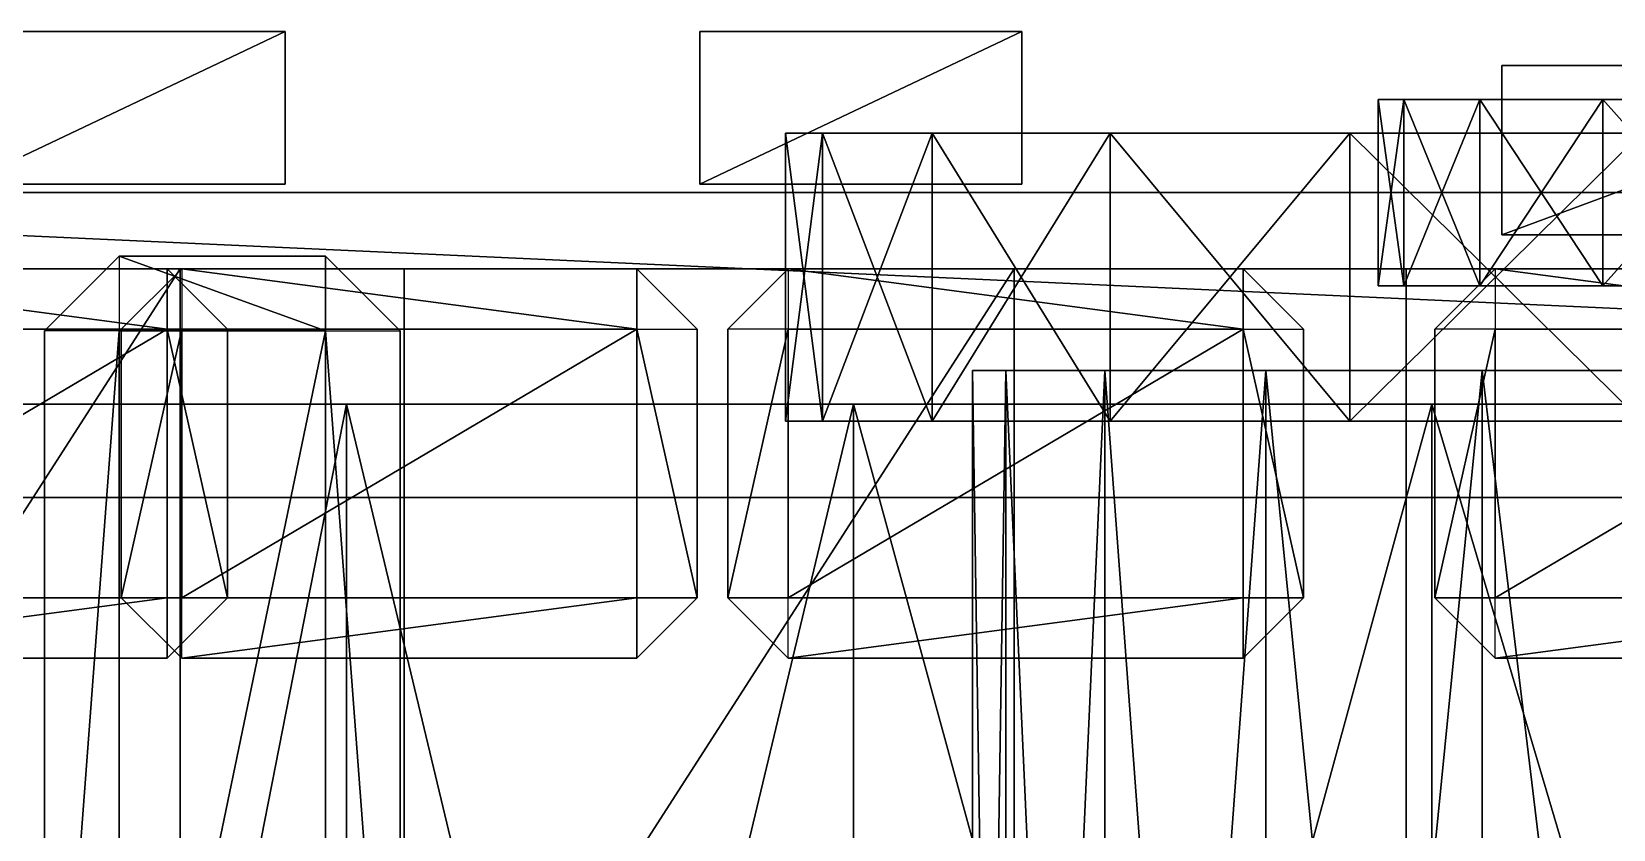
# Model space of a CAD drawing. Header units: millimetres. Extents: x -18 to 4450, y -985 to 970.
# Drawn here: x 418.5 to 605.3, y 779.8 to 874 of the extents above; entities that cross this region are included whole.
import ezdxf

# ---------------------------------------------------------------- set-up
doc = ezdxf.new("R2010")
doc.units = ezdxf.units.MM
for name, color, linetype in [('body__right_front_black_fender_flare_arc_10', 250, 'CONTINUOUS'), ('body__right_front_black_fender_flare_arc_7', 250, 'CONTINUOUS'), ('body__right_front_black_fender_flare_arc_8', 250, 'CONTINUOUS'), ('body__right_front_black_fender_flare_arc_9', 250, 'CONTINUOUS'), ('body__right_front_fender', 40, 'CONTINUOUS'), ('body__right_front_fender_sloped_outer_skin', 40, 'CONTINUOUS'), ('body__right_front_mud_flap', 250, 'CONTINUOUS'), ('body__right_front_outer_arch_rounded_skin_facet_5', 40, 'CONTINUOUS'), ('body__right_front_outer_arch_rounded_skin_facet_6', 40, 'CONTINUOUS'), ('body__right_front_outer_arch_rounded_skin_facet_7', 40, 'CONTINUOUS'), ('running_gear__front_right_inner_rim_shadow', 250, 'CONTINUOUS'), ('running_gear__front_right_outer_rim_ring', 9, 'CONTINUOUS'), ('running_gear__front_right_rim_vent_slot_3', 151, 'CONTINUOUS'), ('running_gear__front_right_rim_vent_slot_4', 151, 'CONTINUOUS'), ('running_gear__front_right_tire_rim', 9, 'CONTINUOUS'), ('running_gear__front_right_tire_sidewall_tick_5', 8, 'CONTINUOUS'), ('running_gear__front_right_tire_sidewall_tick_6', 8, 'CONTINUOUS'), ('running_gear__front_right_tire_sidewall_tick_7', 8, 'CONTINUOUS'), ('running_gear__front_right_tire_sidewall_tick_8', 8, 'CONTINUOUS'), ('running_gear__front_right_tire_tire', 250, 'CONTINUOUS')]:
    doc.layers.add(name, color=color, linetype=linetype)

msp = doc.modelspace()

# ---------------------------------------------------------------- linework, layer by layer
at = {"layer": 'body__right_front_black_fender_flare_arc_10'}
for points in [[(380.782396, 846.000016, 591.139972), (380.782396, 846.000016, 610.85999), (434.502393, 846.000016, 610.85999)], [(380.782396, 846.000016, 591.139972), (434.502393, 846.000016, 610.85999), (434.502393, 846.000016, 591.139972)], [(380.782396, 846.000016, 591.139972), (380.782396, 838.859975, 583.999991), (434.502393, 838.859975, 583.999991)], [(380.782396, 846.000016, 591.139972), (434.502393, 838.859975, 583.999991), (434.502393, 846.000016, 591.139972)], [(380.782396, 846.000016, 610.85999), (380.782396, 838.859975, 617.999971), (434.502393, 838.859975, 617.999971)], [(380.782396, 846.000016, 610.85999), (434.502393, 838.859975, 617.999971), (434.502393, 846.000016, 610.85999)], [(441.642404, 838.859975, 591.139972), (434.502393, 846.000016, 591.139972), (434.502393, 846.000016, 610.85999)], [(441.642404, 838.859975, 591.139972), (434.502393, 846.000016, 610.85999), (441.642404, 838.859975, 610.85999)], [(441.642404, 838.859975, 591.139972), (434.502393, 846.000016, 591.139972), (434.502393, 838.859975, 583.999991)], [(441.642404, 838.859975, 610.85999), (434.502393, 846.000016, 610.85999), (434.502393, 838.859975, 617.999971)], [(380.782396, 807.139993, 617.999971), (434.502393, 807.139993, 617.999971), (434.502393, 838.859975, 617.999971)], [(380.782396, 807.139993, 617.999971), (434.502393, 838.859975, 617.999971), (380.782396, 838.859975, 617.999971)], [(380.782396, 807.139993, 583.999991), (380.782396, 838.859975, 583.999991), (434.502393, 838.859975, 583.999991)], [(380.782396, 807.139993, 583.999991), (434.502393, 838.859975, 583.999991), (434.502393, 807.139993, 583.999991)], [(441.642404, 807.139993, 591.139972), (434.502393, 807.139993, 583.999991), (434.502393, 838.859975, 583.999991)], [(441.642404, 807.139993, 591.139972), (434.502393, 838.859975, 583.999991), (441.642404, 838.859975, 591.139972)], [(441.642404, 807.139993, 610.85999), (434.502393, 807.139993, 617.999971), (434.502393, 838.859975, 617.999971)], [(441.642404, 807.139993, 610.85999), (434.502393, 838.859975, 617.999971), (441.642404, 838.859975, 610.85999)], [(441.642404, 807.139993, 591.139972), (441.642404, 838.859975, 591.139972), (441.642404, 838.859975, 610.85999)], [(441.642404, 807.139993, 591.139972), (441.642404, 838.859975, 610.85999), (441.642404, 807.139993, 610.85999)], [(380.782396, 800.000012, 591.139972), (380.782396, 807.139993, 583.999991), (434.502393, 807.139993, 583.999991)], [(380.782396, 800.000012, 591.139972), (434.502393, 807.139993, 583.999991), (434.502393, 800.000012, 591.139972)], [(380.782396, 800.000012, 610.85999), (380.782396, 807.139993, 617.999971), (434.502393, 807.139993, 617.999971)], [(380.782396, 800.000012, 610.85999), (434.502393, 807.139993, 617.999971), (434.502393, 800.000012, 610.85999)], [(441.642404, 807.139993, 591.139972), (434.502393, 800.000012, 591.139972), (434.502393, 800.000012, 610.85999)], [(441.642404, 807.139993, 591.139972), (434.502393, 800.000012, 610.85999), (441.642404, 807.139993, 610.85999)], [(441.642404, 807.139993, 591.139972), (434.502393, 800.000012, 591.139972), (434.502393, 807.139993, 583.999991)], [(441.642404, 807.139993, 610.85999), (434.502393, 800.000012, 610.85999), (434.502393, 807.139993, 617.999971)], [(380.782396, 800.000012, 591.139972), (434.502393, 800.000012, 591.139972), (434.502393, 800.000012, 610.85999)], [(380.782396, 800.000012, 591.139972), (434.502393, 800.000012, 610.85999), (380.782396, 800.000012, 610.85999)]]:
    msp.add_3dface(points, dxfattribs=at)
at = {"layer": 'body__right_front_black_fender_flare_arc_7'}
for points in [[(584.191561, 838.859975, 761.639357), (591.331601, 846.000016, 761.639357), (591.331601, 846.000016, 781.359375)], [(584.191561, 838.859975, 761.639357), (591.331601, 846.000016, 781.359375), (584.191561, 838.859975, 781.359375)], [(584.191561, 838.859975, 761.639357), (591.331601, 846.000016, 761.639357), (591.331601, 838.859975, 754.499376)], [(584.191561, 838.859975, 781.359375), (591.331601, 846.000016, 781.359375), (591.331601, 838.859975, 788.499355)], [(591.331601, 846.000016, 761.639357), (591.331601, 846.000016, 781.359375), (645.051599, 846.000016, 781.359375)], [(591.331601, 846.000016, 761.639357), (645.051599, 846.000016, 781.359375), (645.051599, 846.000016, 761.639357)], [(591.331601, 846.000016, 761.639357), (591.331601, 838.859975, 754.499376), (645.051599, 838.859975, 754.499376)], [(591.331601, 846.000016, 761.639357), (645.051599, 838.859975, 754.499376), (645.051599, 846.000016, 761.639357)], [(591.331601, 846.000016, 781.359375), (591.331601, 838.859975, 788.499355), (645.051599, 838.859975, 788.499355)], [(591.331601, 846.000016, 781.359375), (645.051599, 838.859975, 788.499355), (645.051599, 846.000016, 781.359375)], [(584.191561, 807.139993, 761.639357), (584.191561, 807.139993, 781.359375), (584.191561, 838.859975, 781.359375)], [(584.191561, 807.139993, 761.639357), (584.191561, 838.859975, 781.359375), (584.191561, 838.859975, 761.639357)], [(584.191561, 807.139993, 761.639357), (591.331601, 807.139993, 754.499376), (591.331601, 838.859975, 754.499376)], [(584.191561, 807.139993, 761.639357), (591.331601, 838.859975, 754.499376), (584.191561, 838.859975, 761.639357)], [(584.191561, 807.139993, 781.359375), (591.331601, 807.139993, 788.499355), (591.331601, 838.859975, 788.499355)], [(584.191561, 807.139993, 781.359375), (591.331601, 838.859975, 788.499355), (584.191561, 838.859975, 781.359375)], [(591.331601, 807.139993, 788.499355), (645.051599, 807.139993, 788.499355), (645.051599, 838.859975, 788.499355)], [(591.331601, 807.139993, 788.499355), (645.051599, 838.859975, 788.499355), (591.331601, 838.859975, 788.499355)], [(591.331601, 807.139993, 754.499376), (591.331601, 838.859975, 754.499376), (645.051599, 838.859975, 754.499376)], [(591.331601, 807.139993, 754.499376), (645.051599, 838.859975, 754.499376), (645.051599, 807.139993, 754.499376)], [(584.191561, 807.139993, 761.639357), (591.331601, 800.000012, 761.639357), (591.331601, 800.000012, 781.359375)], [(584.191561, 807.139993, 761.639357), (591.331601, 800.000012, 781.359375), (584.191561, 807.139993, 781.359375)], [(584.191561, 807.139993, 761.639357), (591.331601, 800.000012, 761.639357), (591.331601, 807.139993, 754.499376)], [(584.191561, 807.139993, 781.359375), (591.331601, 800.000012, 781.359375), (591.331601, 807.139993, 788.499355)], [(591.331601, 800.000012, 761.639357), (591.331601, 807.139993, 754.499376), (645.051599, 807.139993, 754.499376)], [(591.331601, 800.000012, 761.639357), (645.051599, 807.139993, 754.499376), (645.051599, 800.000012, 761.639357)], [(591.331601, 800.000012, 781.359375), (591.331601, 807.139993, 788.499355), (645.051599, 807.139993, 788.499355)], [(591.331601, 800.000012, 781.359375), (645.051599, 807.139993, 788.499355), (645.051599, 800.000012, 781.359375)], [(591.331601, 800.000012, 761.639357), (645.051599, 800.000012, 761.639357), (645.051599, 800.000012, 781.359375)], [(591.331601, 800.000012, 761.639357), (645.051599, 800.000012, 781.359375), (591.331601, 800.000012, 781.359375)]]:
    msp.add_3dface(points, dxfattribs=at)
at = {"layer": 'body__right_front_black_fender_flare_arc_8'}
for points in [[(500.69052, 838.859975, 722.702205), (507.830501, 846.000016, 722.702205), (507.830501, 846.000016, 742.422163)], [(500.69052, 838.859975, 722.702205), (507.830501, 846.000016, 742.422163), (500.69052, 838.859975, 742.422163)], [(500.69052, 838.859975, 722.702205), (507.830501, 846.000016, 722.702205), (507.830501, 838.859975, 715.562165)], [(500.69052, 838.859975, 742.422163), (507.830501, 846.000016, 742.422163), (507.830501, 838.859975, 749.562204)], [(507.830501, 846.000016, 722.702205), (507.830501, 846.000016, 742.422163), (561.550498, 846.000016, 742.422163)], [(507.830501, 846.000016, 722.702205), (561.550498, 846.000016, 742.422163), (561.550498, 846.000016, 722.702205)], [(507.830501, 846.000016, 722.702205), (507.830501, 838.859975, 715.562165), (561.550498, 838.859975, 715.562165)], [(507.830501, 846.000016, 722.702205), (561.550498, 838.859975, 715.562165), (561.550498, 846.000016, 722.702205)], [(507.830501, 846.000016, 742.422163), (507.830501, 838.859975, 749.562204), (561.550498, 838.859975, 749.562204)], [(507.830501, 846.000016, 742.422163), (561.550498, 838.859975, 749.562204), (561.550498, 846.000016, 742.422163)], [(568.690538, 838.859975, 722.702205), (561.550498, 846.000016, 722.702205), (561.550498, 846.000016, 742.422163)], [(568.690538, 838.859975, 722.702205), (561.550498, 846.000016, 742.422163), (568.690538, 838.859975, 742.422163)], [(568.690538, 838.859975, 722.702205), (561.550498, 846.000016, 722.702205), (561.550498, 838.859975, 715.562165)], [(568.690538, 838.859975, 742.422163), (561.550498, 846.000016, 742.422163), (561.550498, 838.859975, 749.562204)], [(500.69052, 807.139993, 722.702205), (500.69052, 807.139993, 742.422163), (500.69052, 838.859975, 742.422163)], [(500.69052, 807.139993, 722.702205), (500.69052, 838.859975, 742.422163), (500.69052, 838.859975, 722.702205)], [(500.69052, 807.139993, 722.702205), (507.830501, 807.139993, 715.562165), (507.830501, 838.859975, 715.562165)], [(500.69052, 807.139993, 722.702205), (507.830501, 838.859975, 715.562165), (500.69052, 838.859975, 722.702205)], [(500.69052, 807.139993, 742.422163), (507.830501, 807.139993, 749.562204), (507.830501, 838.859975, 749.562204)], [(500.69052, 807.139993, 742.422163), (507.830501, 838.859975, 749.562204), (500.69052, 838.859975, 742.422163)], [(507.830501, 807.139993, 749.562204), (561.550498, 807.139993, 749.562204), (561.550498, 838.859975, 749.562204)], [(507.830501, 807.139993, 749.562204), (561.550498, 838.859975, 749.562204), (507.830501, 838.859975, 749.562204)], [(507.830501, 807.139993, 715.562165), (507.830501, 838.859975, 715.562165), (561.550498, 838.859975, 715.562165)], [(507.830501, 807.139993, 715.562165), (561.550498, 838.859975, 715.562165), (561.550498, 807.139993, 715.562165)], [(568.690538, 807.139993, 722.702205), (561.550498, 807.139993, 715.562165), (561.550498, 838.859975, 715.562165)], [(568.690538, 807.139993, 722.702205), (561.550498, 838.859975, 715.562165), (568.690538, 838.859975, 722.702205)], [(568.690538, 807.139993, 742.422163), (561.550498, 807.139993, 749.562204), (561.550498, 838.859975, 749.562204)], [(568.690538, 807.139993, 742.422163), (561.550498, 838.859975, 749.562204), (568.690538, 838.859975, 742.422163)], [(568.690538, 807.139993, 722.702205), (568.690538, 838.859975, 722.702205), (568.690538, 838.859975, 742.422163)], [(568.690538, 807.139993, 722.702205), (568.690538, 838.859975, 742.422163), (568.690538, 807.139993, 742.422163)], [(500.69052, 807.139993, 722.702205), (507.830501, 800.000012, 722.702205), (507.830501, 800.000012, 742.422163)], [(500.69052, 807.139993, 722.702205), (507.830501, 800.000012, 742.422163), (500.69052, 807.139993, 742.422163)], [(500.69052, 807.139993, 722.702205), (507.830501, 800.000012, 722.702205), (507.830501, 807.139993, 715.562165)], [(500.69052, 807.139993, 742.422163), (507.830501, 800.000012, 742.422163), (507.830501, 807.139993, 749.562204)], [(507.830501, 800.000012, 722.702205), (507.830501, 807.139993, 715.562165), (561.550498, 807.139993, 715.562165)], [(507.830501, 800.000012, 722.702205), (561.550498, 807.139993, 715.562165), (561.550498, 800.000012, 722.702205)], [(507.830501, 800.000012, 742.422163), (507.830501, 807.139993, 749.562204), (561.550498, 807.139993, 749.562204)], [(507.830501, 800.000012, 742.422163), (561.550498, 807.139993, 749.562204), (561.550498, 800.000012, 742.422163)], [(568.690538, 807.139993, 722.702205), (561.550498, 800.000012, 722.702205), (561.550498, 800.000012, 742.422163)], [(568.690538, 807.139993, 722.702205), (561.550498, 800.000012, 742.422163), (568.690538, 807.139993, 742.422163)], [(568.690538, 807.139993, 722.702205), (561.550498, 800.000012, 722.702205), (561.550498, 807.139993, 715.562165)], [(568.690538, 807.139993, 742.422163), (561.550498, 800.000012, 742.422163), (561.550498, 807.139993, 749.562204)], [(507.830501, 800.000012, 722.702205), (561.550498, 800.000012, 722.702205), (561.550498, 800.000012, 742.422163)], [(507.830501, 800.000012, 722.702205), (561.550498, 800.000012, 742.422163), (507.830501, 800.000012, 742.422163)]]:
    msp.add_3dface(points, dxfattribs=at)
at = {"layer": 'body__right_front_black_fender_flare_arc_9'}
for points in [[(429.089546, 838.859975, 664.720893), (436.229557, 846.000016, 664.720893), (436.229557, 846.000016, 684.440851)], [(429.089546, 838.859975, 664.720893), (436.229557, 846.000016, 684.440851), (429.089546, 838.859975, 684.440851)], [(429.089546, 838.859975, 664.720893), (436.229557, 846.000016, 664.720893), (436.229557, 838.859975, 657.580853)], [(429.089546, 838.859975, 684.440851), (436.229557, 846.000016, 684.440851), (436.229557, 838.859975, 691.580892)], [(436.229557, 846.000016, 664.720893), (436.229557, 846.000016, 684.440851), (489.949554, 846.000016, 684.440851)], [(436.229557, 846.000016, 664.720893), (489.949554, 846.000016, 684.440851), (489.949554, 846.000016, 664.720893)], [(436.229557, 846.000016, 664.720893), (436.229557, 838.859975, 657.580853), (489.949554, 838.859975, 657.580853)], [(436.229557, 846.000016, 664.720893), (489.949554, 838.859975, 657.580853), (489.949554, 846.000016, 664.720893)], [(436.229557, 846.000016, 684.440851), (436.229557, 838.859975, 691.580892), (489.949554, 838.859975, 691.580892)], [(436.229557, 846.000016, 684.440851), (489.949554, 838.859975, 691.580892), (489.949554, 846.000016, 684.440851)], [(497.089565, 838.859975, 664.720893), (489.949554, 846.000016, 664.720893), (489.949554, 846.000016, 684.440851)], [(497.089565, 838.859975, 664.720893), (489.949554, 846.000016, 684.440851), (497.089565, 838.859975, 684.440851)], [(497.089565, 838.859975, 664.720893), (489.949554, 846.000016, 664.720893), (489.949554, 838.859975, 657.580853)], [(497.089565, 838.859975, 684.440851), (489.949554, 846.000016, 684.440851), (489.949554, 838.859975, 691.580892)], [(429.089546, 807.139993, 664.720893), (429.089546, 807.139993, 684.440851), (429.089546, 838.859975, 684.440851)], [(429.089546, 807.139993, 664.720893), (429.089546, 838.859975, 684.440851), (429.089546, 838.859975, 664.720893)], [(429.089546, 807.139993, 664.720893), (436.229557, 807.139993, 657.580853), (436.229557, 838.859975, 657.580853)], [(429.089546, 807.139993, 664.720893), (436.229557, 838.859975, 657.580853), (429.089546, 838.859975, 664.720893)], [(429.089546, 807.139993, 684.440851), (436.229557, 807.139993, 691.580892), (436.229557, 838.859975, 691.580892)], [(429.089546, 807.139993, 684.440851), (436.229557, 838.859975, 691.580892), (429.089546, 838.859975, 684.440851)], [(436.229557, 807.139993, 691.580892), (489.949554, 807.139993, 691.580892), (489.949554, 838.859975, 691.580892)], [(436.229557, 807.139993, 691.580892), (489.949554, 838.859975, 691.580892), (436.229557, 838.859975, 691.580892)], [(436.229557, 807.139993, 657.580853), (436.229557, 838.859975, 657.580853), (489.949554, 838.859975, 657.580853)], [(436.229557, 807.139993, 657.580853), (489.949554, 838.859975, 657.580853), (489.949554, 807.139993, 657.580853)], [(497.089565, 807.139993, 664.720893), (489.949554, 807.139993, 657.580853), (489.949554, 838.859975, 657.580853)], [(497.089565, 807.139993, 664.720893), (489.949554, 838.859975, 657.580853), (497.089565, 838.859975, 664.720893)], [(497.089565, 807.139993, 684.440851), (489.949554, 807.139993, 691.580892), (489.949554, 838.859975, 691.580892)], [(497.089565, 807.139993, 684.440851), (489.949554, 838.859975, 691.580892), (497.089565, 838.859975, 684.440851)], [(497.089565, 807.139993, 664.720893), (497.089565, 838.859975, 664.720893), (497.089565, 838.859975, 684.440851)], [(497.089565, 807.139993, 664.720893), (497.089565, 838.859975, 684.440851), (497.089565, 807.139993, 684.440851)], [(429.089546, 807.139993, 664.720893), (436.229557, 800.000012, 664.720893), (436.229557, 800.000012, 684.440851)], [(429.089546, 807.139993, 664.720893), (436.229557, 800.000012, 684.440851), (429.089546, 807.139993, 684.440851)], [(429.089546, 807.139993, 664.720893), (436.229557, 800.000012, 664.720893), (436.229557, 807.139993, 657.580853)], [(429.089546, 807.139993, 684.440851), (436.229557, 800.000012, 684.440851), (436.229557, 807.139993, 691.580892)], [(436.229557, 800.000012, 664.720893), (436.229557, 807.139993, 657.580853), (489.949554, 807.139993, 657.580853)], [(436.229557, 800.000012, 664.720893), (489.949554, 807.139993, 657.580853), (489.949554, 800.000012, 664.720893)], [(436.229557, 800.000012, 684.440851), (436.229557, 807.139993, 691.580892), (489.949554, 807.139993, 691.580892)], [(436.229557, 800.000012, 684.440851), (489.949554, 807.139993, 691.580892), (489.949554, 800.000012, 684.440851)], [(497.089565, 807.139993, 664.720893), (489.949554, 800.000012, 664.720893), (489.949554, 800.000012, 684.440851)], [(497.089565, 807.139993, 664.720893), (489.949554, 800.000012, 684.440851), (497.089565, 807.139993, 684.440851)], [(497.089565, 807.139993, 664.720893), (489.949554, 800.000012, 664.720893), (489.949554, 807.139993, 657.580853)], [(497.089565, 807.139993, 684.440851), (489.949554, 800.000012, 684.440851), (489.949554, 807.139993, 691.580892)], [(436.229557, 800.000012, 664.720893), (489.949554, 800.000012, 664.720893), (489.949554, 800.000012, 684.440851)], [(436.229557, 800.000012, 664.720893), (489.949554, 800.000012, 684.440851), (436.229557, 800.000012, 684.440851)]]:
    msp.add_3dface(points, dxfattribs=at)
at = {"layer": 'body__right_front_fender'}
for points in [[(305.999994, 855.000019, 796.000004), (305.999994, 855.000019, 984.000027), (1093.999982, 855.000019, 984.000027)], [(305.999994, 855.000019, 796.000004), (1093.999982, 855.000019, 984.000027), (1093.999982, 855.000019, 796.000004)], [(305.999994, 855.000019, 796.000004), (305.999994, 819.000006, 759.99999), (1093.999982, 819.000006, 759.99999)], [(305.999994, 855.000019, 796.000004), (1093.999982, 819.000006, 759.99999), (1093.999982, 855.000019, 796.000004)], [(305.999994, 855.000019, 984.000027), (305.999994, 819.000006, 1019.999981), (1093.999982, 819.000006, 1019.999981)], [(305.999994, 855.000019, 984.000027), (1093.999982, 819.000006, 1019.999981), (1093.999982, 855.000019, 984.000027)], [(305.999994, 620.999992, 1019.999981), (1093.999982, 620.999992, 1019.999981), (1093.999982, 819.000006, 1019.999981)], [(305.999994, 620.999992, 1019.999981), (1093.999982, 819.000006, 1019.999981), (305.999994, 819.000006, 1019.999981)], [(305.999994, 620.999992, 759.99999), (305.999994, 819.000006, 759.99999), (1093.999982, 819.000006, 759.99999)], [(305.999994, 620.999992, 759.99999), (1093.999982, 819.000006, 759.99999), (1093.999982, 620.999992, 759.99999)]]:
    msp.add_3dface(points, dxfattribs=at)
at = {"layer": 'body__right_front_fender_sloped_outer_skin'}
for points in [[(118.000001, 646.000028, 705.99997), (118.000001, 846.000016, 705.99997), (1034.999967, 846.000016, 744.000018)], [(118.000001, 646.000028, 705.99997), (1034.999967, 846.000016, 744.000018), (1034.999967, 646.000028, 744.000018)], [(118.000001, 646.000028, 1047.999978), (1034.999967, 646.000028, 1241.999984), (1034.999967, 846.000016, 1241.999984)], [(118.000001, 646.000028, 1047.999978), (1034.999967, 846.000016, 1241.999984), (118.000001, 846.000016, 1047.999978)], [(118.000001, 846.000016, 705.99997), (118.000001, 846.000016, 1047.999978), (1034.999967, 846.000016, 1241.999984)], [(118.000001, 846.000016, 705.99997), (1034.999967, 846.000016, 1241.999984), (1034.999967, 846.000016, 744.000018)]]:
    msp.add_3dface(points, dxfattribs=at)
at = {"layer": 'body__right_front_mud_flap'}
for points in [[(419.999987, 838.680029, 198.819995), (428.820014, 847.500026, 198.819995), (428.820014, 847.500026, 461.180001)], [(419.999987, 838.680029, 198.819995), (428.820014, 847.500026, 461.180001), (419.999987, 838.680029, 461.180001)], [(419.999987, 838.680029, 198.819995), (428.820014, 847.500026, 198.819995), (428.820014, 838.680029, 189.999998)], [(419.999987, 838.680029, 461.180001), (428.820014, 847.500026, 461.180001), (428.820014, 838.680029, 469.999999)], [(428.820014, 847.500026, 198.819995), (428.820014, 847.500026, 461.180001), (453.179985, 847.500026, 461.180001)], [(428.820014, 847.500026, 198.819995), (453.179985, 847.500026, 461.180001), (453.179985, 847.500026, 198.819995)], [(428.820014, 847.500026, 198.819995), (428.820014, 838.680029, 189.999998), (453.179985, 838.680029, 189.999998)], [(428.820014, 847.500026, 198.819995), (453.179985, 838.680029, 189.999998), (453.179985, 847.500026, 198.819995)], [(428.820014, 847.500026, 461.180001), (428.820014, 838.680029, 469.999999), (453.179985, 838.680029, 469.999999)], [(428.820014, 847.500026, 461.180001), (453.179985, 838.680029, 469.999999), (453.179985, 847.500026, 461.180001)], [(462.000012, 838.680029, 198.819995), (453.179985, 847.500026, 198.819995), (453.179985, 847.500026, 461.180001)], [(462.000012, 838.680029, 198.819995), (453.179985, 847.500026, 461.180001), (462.000012, 838.680029, 461.180001)], [(462.000012, 838.680029, 198.819995), (453.179985, 847.500026, 198.819995), (453.179985, 838.680029, 189.999998)], [(462.000012, 838.680029, 461.180001), (453.179985, 847.500026, 461.180001), (453.179985, 838.680029, 469.999999)], [(419.999987, 721.319973, 198.819995), (419.999987, 721.319973, 461.180001), (419.999987, 838.680029, 461.180001)], [(419.999987, 721.319973, 198.819995), (419.999987, 838.680029, 461.180001), (419.999987, 838.680029, 198.819995)], [(419.999987, 721.319973, 198.819995), (428.820014, 721.319973, 189.999998), (428.820014, 838.680029, 189.999998)], [(419.999987, 721.319973, 198.819995), (428.820014, 838.680029, 189.999998), (419.999987, 838.680029, 198.819995)], [(419.999987, 721.319973, 461.180001), (428.820014, 721.319973, 469.999999), (428.820014, 838.680029, 469.999999)], [(419.999987, 721.319973, 461.180001), (428.820014, 838.680029, 469.999999), (419.999987, 838.680029, 461.180001)], [(428.820014, 721.319973, 469.999999), (453.179985, 721.319973, 469.999999), (453.179985, 838.680029, 469.999999)], [(428.820014, 721.319973, 469.999999), (453.179985, 838.680029, 469.999999), (428.820014, 838.680029, 469.999999)], [(428.820014, 721.319973, 189.999998), (428.820014, 838.680029, 189.999998), (453.179985, 838.680029, 189.999998)], [(428.820014, 721.319973, 189.999998), (453.179985, 838.680029, 189.999998), (453.179985, 721.319973, 189.999998)], [(462.000012, 721.319973, 198.819995), (453.179985, 721.319973, 189.999998), (453.179985, 838.680029, 189.999998)], [(462.000012, 721.319973, 198.819995), (453.179985, 838.680029, 189.999998), (462.000012, 838.680029, 198.819995)], [(462.000012, 721.319973, 461.180001), (453.179985, 721.319973, 469.999999), (453.179985, 838.680029, 469.999999)], [(462.000012, 721.319973, 461.180001), (453.179985, 838.680029, 469.999999), (462.000012, 838.680029, 461.180001)], [(462.000012, 721.319973, 198.819995), (462.000012, 838.680029, 198.819995), (462.000012, 838.680029, 461.180001)], [(462.000012, 721.319973, 198.819995), (462.000012, 838.680029, 461.180001), (462.000012, 721.319973, 461.180001)]]:
    msp.add_3dface(points, dxfattribs=at)
at = {"layer": 'body__right_front_outer_arch_rounded_skin_facet_5'}
for points in [[(580.795765, 734.000027, 767.149806), (580.795765, 846.000016, 767.149806), (652.795792, 846.000016, 767.149806)], [(580.795765, 734.000027, 767.149806), (652.795792, 846.000016, 767.149806), (652.795792, 734.000027, 767.149806)], [(580.795765, 734.000027, 819.149792), (652.795792, 734.000027, 819.149792), (652.795792, 846.000016, 819.149792)], [(580.795765, 734.000027, 819.149792), (652.795792, 846.000016, 819.149792), (580.795765, 846.000016, 819.149792)], [(580.795765, 734.000027, 767.149806), (580.795765, 734.000027, 819.149792), (580.795765, 846.000016, 819.149792)], [(580.795765, 734.000027, 767.149806), (580.795765, 846.000016, 819.149792), (580.795765, 846.000016, 767.149806)], [(580.795765, 846.000016, 767.149806), (580.795765, 846.000016, 819.149792), (652.795792, 846.000016, 819.149792)], [(580.795765, 846.000016, 767.149806), (652.795792, 846.000016, 819.149792), (652.795792, 846.000016, 767.149806)]]:
    msp.add_3dface(points, dxfattribs=at)
at = {"layer": 'body__right_front_outer_arch_rounded_skin_facet_6'}
for points in [[(462.500006, 734.000027, 721.740305), (462.500006, 846.000016, 721.740305), (534.500003, 846.000016, 721.740305)], [(462.500006, 734.000027, 721.740305), (534.500003, 846.000016, 721.740305), (534.500003, 734.000027, 721.740305)], [(462.500006, 734.000027, 773.740292), (534.500003, 734.000027, 773.740292), (534.500003, 846.000016, 773.740292)], [(462.500006, 734.000027, 773.740292), (534.500003, 846.000016, 773.740292), (462.500006, 846.000016, 773.740292)], [(462.500006, 734.000027, 721.740305), (462.500006, 734.000027, 773.740292), (462.500006, 846.000016, 773.740292)], [(462.500006, 734.000027, 721.740305), (462.500006, 846.000016, 773.740292), (462.500006, 846.000016, 721.740305)], [(462.500006, 846.000016, 721.740305), (462.500006, 846.000016, 773.740292), (534.500003, 846.000016, 773.740292)], [(462.500006, 846.000016, 721.740305), (534.500003, 846.000016, 773.740292), (534.500003, 846.000016, 721.740305)], [(534.500003, 846.000016, 721.740305), (534.500003, 846.000016, 773.740292), (534.500003, 734.000027, 773.740292)], [(534.500003, 846.000016, 721.740305), (534.500003, 734.000027, 773.740292), (534.500003, 734.000027, 721.740305)]]:
    msp.add_3dface(points, dxfattribs=at)
at = {"layer": 'body__right_front_outer_arch_rounded_skin_facet_7'}
for points in [[(364.026338, 734.000027, 699.999988), (364.026338, 846.000016, 699.999988), (436.026335, 846.000016, 699.999988)], [(364.026338, 734.000027, 699.999988), (436.026335, 846.000016, 699.999988), (436.026335, 734.000027, 699.999988)], [(364.026338, 734.000027, 693.99792), (436.026335, 734.000027, 693.99792), (436.026335, 846.000016, 693.99792)], [(364.026338, 734.000027, 693.99792), (436.026335, 846.000016, 693.99792), (364.026338, 846.000016, 693.99792)], [(364.026338, 846.000016, 699.999988), (364.026338, 846.000016, 693.99792), (436.026335, 846.000016, 693.99792)], [(364.026338, 846.000016, 699.999988), (436.026335, 846.000016, 693.99792), (436.026335, 846.000016, 699.999988)], [(436.026335, 846.000016, 699.999988), (436.026335, 846.000016, 693.99792), (436.026335, 734.000027, 693.99792)], [(436.026335, 846.000016, 699.999988), (436.026335, 734.000027, 693.99792), (436.026335, 734.000027, 699.999988)]]:
    msp.add_3dface(points, dxfattribs=at)
at = {"layer": 'running_gear__front_right_inner_rim_shadow'}
for points in [[(580.526292, 843.999982, 425.726712), (580.526292, 865.999997, 425.726712), (577.499986, 865.999997, 395.000011)], [(580.526292, 843.999982, 425.726712), (577.499986, 865.999997, 395.000011), (577.499986, 843.999982, 395.000011)], [(735.000014, 865.999997, 395.000011), (580.526292, 865.999997, 425.726712), (577.499986, 865.999997, 395.000011)], [(577.499986, 843.999982, 395.000011), (577.499986, 865.999997, 395.000011), (580.526292, 865.999997, 364.27328)], [(577.499986, 843.999982, 395.000011), (580.526292, 865.999997, 364.27328), (580.526292, 843.999982, 364.27328)], [(735.000014, 865.999997, 395.000011), (577.499986, 865.999997, 395.000011), (580.526292, 865.999997, 364.27328)], [(589.488983, 843.999982, 455.272645), (589.488983, 865.999997, 455.272645), (580.526292, 865.999997, 425.726712)], [(589.488983, 843.999982, 455.272645), (580.526292, 865.999997, 425.726712), (580.526292, 843.999982, 425.726712)], [(735.000014, 865.999997, 395.000011), (589.488983, 865.999997, 455.272645), (580.526292, 865.999997, 425.726712)], [(580.526292, 843.999982, 364.27328), (580.526292, 865.999997, 364.27328), (589.488983, 865.999997, 334.727347)], [(580.526292, 843.999982, 364.27328), (589.488983, 865.999997, 334.727347), (589.488983, 843.999982, 334.727347)], [(735.000014, 865.999997, 395.000011), (580.526292, 865.999997, 364.27328), (589.488983, 865.999997, 334.727347)], [(604.043543, 843.999982, 482.502311), (604.043543, 865.999997, 482.502311), (589.488983, 865.999997, 455.272645)], [(604.043543, 843.999982, 482.502311), (589.488983, 865.999997, 455.272645), (589.488983, 843.999982, 455.272645)], [(735.000014, 865.999997, 395.000011), (604.043543, 865.999997, 482.502311), (589.488983, 865.999997, 455.272645)], [(589.488983, 843.999982, 334.727347), (589.488983, 865.999997, 334.727347), (604.043543, 865.999997, 307.49768)], [(589.488983, 843.999982, 334.727347), (604.043543, 865.999997, 307.49768), (604.043543, 843.999982, 307.49768)], [(735.000014, 865.999997, 395.000011), (589.488983, 865.999997, 334.727347), (604.043543, 865.999997, 307.49768)], [(623.630702, 843.999982, 506.369293), (623.630702, 865.999997, 506.369293), (604.043543, 865.999997, 482.502311)], [(623.630702, 843.999982, 506.369293), (604.043543, 865.999997, 482.502311), (604.043543, 843.999982, 482.502311)], [(735.000014, 865.999997, 395.000011), (623.630702, 865.999997, 506.369293), (604.043543, 865.999997, 482.502311)], [(604.043543, 843.999982, 307.49768), (604.043543, 865.999997, 307.49768), (623.630702, 865.999997, 283.630669)], [(604.043543, 843.999982, 307.49768), (623.630702, 865.999997, 283.630669), (623.630702, 843.999982, 283.630669)], [(735.000014, 865.999997, 395.000011), (604.043543, 865.999997, 307.49768), (623.630702, 865.999997, 283.630669)], [(735.000014, 843.999982, 395.000011), (577.499986, 843.999982, 395.000011), (580.526292, 843.999982, 425.726712)], [(735.000014, 843.999982, 395.000011), (580.526292, 843.999982, 364.27328), (577.499986, 843.999982, 395.000011)], [(735.000014, 843.999982, 395.000011), (580.526292, 843.999982, 425.726712), (589.488983, 843.999982, 455.272645)], [(735.000014, 843.999982, 395.000011), (589.488983, 843.999982, 334.727347), (580.526292, 843.999982, 364.27328)], [(735.000014, 843.999982, 395.000011), (589.488983, 843.999982, 455.272645), (604.043543, 843.999982, 482.502311)], [(735.000014, 843.999982, 395.000011), (604.043543, 843.999982, 307.49768), (589.488983, 843.999982, 334.727347)], [(735.000014, 843.999982, 395.000011), (604.043543, 843.999982, 482.502311), (623.630702, 843.999982, 506.369293)], [(735.000014, 843.999982, 395.000011), (623.630702, 843.999982, 283.630669), (604.043543, 843.999982, 307.49768)]]:
    msp.add_3dface(points, dxfattribs=at)
at = {"layer": 'running_gear__front_right_outer_rim_ring'}
for points in [[(511.871338, 828.000009, 439.38306), (511.871338, 861.999989, 439.38306), (507.499993, 861.999989, 395.000011)], [(511.871338, 828.000009, 439.38306), (507.499993, 861.999989, 395.000011), (507.499993, 828.000009, 395.000011)], [(735.000014, 861.999989, 395.000011), (511.871338, 861.999989, 439.38306), (507.499993, 861.999989, 395.000011)], [(507.499993, 828.000009, 395.000011), (507.499993, 861.999989, 395.000011), (511.871338, 861.999989, 350.616962)], [(507.499993, 828.000009, 395.000011), (511.871338, 861.999989, 350.616962), (511.871338, 828.000009, 350.616962)], [(735.000014, 861.999989, 395.000011), (507.499993, 861.999989, 395.000011), (511.871338, 861.999989, 350.616962)], [(524.817407, 828.000009, 482.060492), (524.817407, 861.999989, 482.060492), (511.871338, 861.999989, 439.38306)], [(524.817407, 828.000009, 482.060492), (511.871338, 861.999989, 439.38306), (511.871338, 828.000009, 439.38306)], [(735.000014, 861.999989, 395.000011), (524.817407, 861.999989, 482.060492), (511.871338, 861.999989, 439.38306)], [(511.871338, 828.000009, 350.616962), (511.871338, 861.999989, 350.616962), (524.817407, 861.999989, 307.939529)], [(511.871338, 828.000009, 350.616962), (524.817407, 861.999989, 307.939529), (524.817407, 828.000009, 307.939529)], [(735.000014, 861.999989, 395.000011), (511.871338, 861.999989, 350.616962), (524.817407, 861.999989, 307.939529)], [(545.840681, 828.000009, 521.392226), (545.840681, 861.999989, 521.392226), (524.817407, 861.999989, 482.060492)], [(545.840681, 828.000009, 521.392226), (524.817407, 861.999989, 482.060492), (524.817407, 828.000009, 482.060492)], [(735.000014, 861.999989, 395.000011), (545.840681, 861.999989, 521.392226), (524.817407, 861.999989, 482.060492)], [(524.817407, 828.000009, 307.939529), (524.817407, 861.999989, 307.939529), (545.840681, 861.999989, 268.607765)], [(524.817407, 828.000009, 307.939529), (545.840681, 861.999989, 268.607765), (545.840681, 828.000009, 268.607765)], [(735.000014, 861.999989, 395.000011), (524.817407, 861.999989, 307.939529), (545.840681, 861.999989, 268.607765)], [(574.133217, 828.000009, 555.866778), (574.133217, 861.999989, 555.866778), (545.840681, 861.999989, 521.392226)], [(574.133217, 828.000009, 555.866778), (545.840681, 861.999989, 521.392226), (545.840681, 828.000009, 521.392226)], [(735.000014, 861.999989, 395.000011), (574.133217, 861.999989, 555.866778), (545.840681, 861.999989, 521.392226)], [(545.840681, 828.000009, 268.607765), (545.840681, 861.999989, 268.607765), (574.133217, 861.999989, 234.133214)], [(545.840681, 828.000009, 268.607765), (574.133217, 861.999989, 234.133214), (574.133217, 828.000009, 234.133214)], [(735.000014, 861.999989, 395.000011), (545.840681, 861.999989, 268.607765), (574.133217, 861.999989, 234.133214)], [(608.607769, 828.000009, 584.159315), (608.607769, 861.999989, 584.159315), (574.133217, 861.999989, 555.866778)], [(608.607769, 828.000009, 584.159315), (574.133217, 861.999989, 555.866778), (574.133217, 828.000009, 555.866778)], [(735.000014, 861.999989, 395.000011), (608.607769, 861.999989, 584.159315), (574.133217, 861.999989, 555.866778)], [(574.133217, 828.000009, 234.133214), (574.133217, 861.999989, 234.133214), (608.607769, 861.999989, 205.840662)], [(574.133217, 828.000009, 234.133214), (608.607769, 861.999989, 205.840662), (608.607769, 828.000009, 205.840662)], [(735.000014, 861.999989, 395.000011), (574.133217, 861.999989, 234.133214), (608.607769, 861.999989, 205.840662)], [(735.000014, 828.000009, 395.000011), (507.499993, 828.000009, 395.000011), (511.871338, 828.000009, 439.38306)], [(735.000014, 828.000009, 395.000011), (511.871338, 828.000009, 350.616962), (507.499993, 828.000009, 395.000011)], [(735.000014, 828.000009, 395.000011), (511.871338, 828.000009, 439.38306), (524.817407, 828.000009, 482.060492)], [(735.000014, 828.000009, 395.000011), (524.817407, 828.000009, 307.939529), (511.871338, 828.000009, 350.616962)], [(735.000014, 828.000009, 395.000011), (524.817407, 828.000009, 482.060492), (545.840681, 828.000009, 521.392226)], [(735.000014, 828.000009, 395.000011), (545.840681, 828.000009, 268.607765), (524.817407, 828.000009, 307.939529)], [(735.000014, 828.000009, 395.000011), (545.840681, 828.000009, 521.392226), (574.133217, 828.000009, 555.866778)], [(735.000014, 828.000009, 395.000011), (574.133217, 828.000009, 234.133214), (545.840681, 828.000009, 268.607765)], [(735.000014, 828.000009, 395.000011), (574.133217, 828.000009, 555.866778), (608.607769, 828.000009, 584.159315)], [(735.000014, 828.000009, 395.000011), (608.607769, 828.000009, 205.840662), (574.133217, 828.000009, 234.133214)]]:
    msp.add_3dface(points, dxfattribs=at)
at = {"layer": 'running_gear__front_right_rim_vent_slot_3'}
for points in [[(592.105806, 850.000024, 477.499992), (592.105806, 850.000024, 511.500001), (592.105806, 870.000005, 511.500001)], [(592.105806, 850.000024, 477.499992), (592.105806, 870.000005, 511.500001), (592.105806, 870.000005, 477.499992)], [(592.105806, 870.000005, 477.499992), (592.105806, 870.000005, 511.500001), (646.105826, 870.000005, 511.500001)], [(592.105806, 870.000005, 477.499992), (646.105826, 870.000005, 511.500001), (646.105826, 870.000005, 477.499992)], [(592.105806, 850.000024, 511.500001), (646.105826, 850.000024, 511.500001), (646.105826, 870.000005, 511.500001)], [(592.105806, 850.000024, 511.500001), (646.105826, 870.000005, 511.500001), (592.105806, 870.000005, 511.500001)], [(592.105806, 850.000024, 477.499992), (592.105806, 870.000005, 477.499992), (646.105826, 870.000005, 477.499992)], [(592.105806, 850.000024, 477.499992), (646.105826, 870.000005, 477.499992), (646.105826, 850.000024, 477.499992)], [(592.105806, 850.000024, 477.499992), (646.105826, 850.000024, 477.499992), (646.105826, 850.000024, 511.500001)], [(592.105806, 850.000024, 477.499992), (646.105826, 850.000024, 511.500001), (592.105806, 850.000024, 511.500001)]]:
    msp.add_3dface(points, dxfattribs=at)
at = {"layer": 'running_gear__front_right_rim_vent_slot_4'}
for points in [[(592.105806, 850.000024, 312.5), (592.105806, 850.000024, 346.500009), (592.105806, 870.000005, 346.500009)], [(592.105806, 850.000024, 312.5), (592.105806, 870.000005, 346.500009), (592.105806, 870.000005, 312.5)], [(592.105806, 870.000005, 312.5), (592.105806, 870.000005, 346.500009), (646.105826, 870.000005, 346.500009)], [(592.105806, 870.000005, 312.5), (646.105826, 870.000005, 346.500009), (646.105826, 870.000005, 312.5)], [(592.105806, 850.000024, 346.500009), (646.105826, 850.000024, 346.500009), (646.105826, 870.000005, 346.500009)], [(592.105806, 850.000024, 346.500009), (646.105826, 870.000005, 346.500009), (592.105806, 870.000005, 346.500009)], [(592.105806, 850.000024, 312.5), (592.105806, 870.000005, 312.5), (646.105826, 870.000005, 312.5)], [(592.105806, 850.000024, 312.5), (646.105826, 870.000005, 312.5), (646.105826, 850.000024, 312.5)], [(592.105806, 850.000024, 312.5), (646.105826, 850.000024, 312.5), (646.105826, 850.000024, 346.500009)], [(592.105806, 850.000024, 312.5), (646.105826, 850.000024, 346.500009), (592.105806, 850.000024, 346.500009)]]:
    msp.add_3dface(points, dxfattribs=at)
at = {"layer": 'running_gear__front_right_tire_rim'}
for points in [[(533.546686, 575.999975, 435.071558), (533.546686, 833.999991, 435.071558), (529.600024, 833.999991, 395.000011)], [(533.546686, 575.999975, 435.071558), (529.600024, 833.999991, 395.000011), (529.600024, 575.999975, 395.000011)], [(735.000014, 833.999991, 395.000011), (533.546686, 833.999991, 435.071558), (529.600024, 833.999991, 395.000011)], [(529.600024, 575.999975, 395.000011), (529.600024, 833.999991, 395.000011), (533.546686, 833.999991, 354.928434)], [(529.600024, 575.999975, 395.000011), (533.546686, 833.999991, 354.928434), (533.546686, 575.999975, 354.928434)], [(735.000014, 833.999991, 395.000011), (529.600024, 833.999991, 395.000011), (533.546686, 833.999991, 354.928434)], [(545.235157, 575.999975, 473.603189), (545.235157, 833.999991, 473.603189), (533.546686, 833.999991, 435.071558)], [(545.235157, 575.999975, 473.603189), (533.546686, 833.999991, 435.071558), (533.546686, 575.999975, 435.071558)], [(735.000014, 833.999991, 395.000011), (545.235157, 833.999991, 473.603189), (533.546686, 833.999991, 435.071558)], [(533.546686, 575.999975, 354.928434), (533.546686, 833.999991, 354.928434), (545.235157, 833.999991, 316.396832)], [(533.546686, 575.999975, 354.928434), (545.235157, 833.999991, 316.396832), (545.235157, 575.999975, 316.396832)], [(735.000014, 833.999991, 395.000011), (533.546686, 833.999991, 354.928434), (545.235157, 833.999991, 316.396832)], [(564.216137, 575.999975, 509.114146), (564.216137, 833.999991, 509.114146), (545.235157, 833.999991, 473.603189)], [(564.216137, 575.999975, 509.114146), (545.235157, 833.999991, 473.603189), (545.235157, 575.999975, 473.603189)], [(735.000014, 833.999991, 395.000011), (564.216137, 833.999991, 509.114146), (545.235157, 833.999991, 473.603189)], [(545.235157, 575.999975, 316.396832), (545.235157, 833.999991, 316.396832), (564.216137, 833.999991, 280.885875)], [(545.235157, 575.999975, 316.396832), (564.216137, 833.999991, 280.885875), (564.216137, 575.999975, 280.885875)], [(735.000014, 833.999991, 395.000011), (545.235157, 833.999991, 316.396832), (564.216137, 833.999991, 280.885875)], [(589.760244, 575.999975, 540.239751), (589.760244, 833.999991, 540.239751), (564.216137, 833.999991, 509.114146)], [(589.760244, 575.999975, 540.239751), (564.216137, 833.999991, 509.114146), (564.216137, 575.999975, 509.114146)], [(735.000014, 833.999991, 395.000011), (589.760244, 833.999991, 540.239751), (564.216137, 833.999991, 509.114146)], [(564.216137, 575.999975, 280.885875), (564.216137, 833.999991, 280.885875), (589.760244, 833.999991, 249.76027)], [(564.216137, 575.999975, 280.885875), (589.760244, 833.999991, 249.76027), (589.760244, 575.999975, 249.76027)], [(735.000014, 833.999991, 395.000011), (564.216137, 833.999991, 280.885875), (589.760244, 833.999991, 249.76027)], [(620.885849, 575.999975, 565.783858), (620.885849, 833.999991, 565.783858), (589.760244, 833.999991, 540.239751)], [(620.885849, 575.999975, 565.783858), (589.760244, 833.999991, 540.239751), (589.760244, 575.999975, 540.239751)], [(735.000014, 833.999991, 395.000011), (620.885849, 833.999991, 565.783858), (589.760244, 833.999991, 540.239751)], [(589.760244, 575.999975, 249.76027), (589.760244, 833.999991, 249.76027), (620.885849, 833.999991, 224.216148)], [(589.760244, 575.999975, 249.76027), (620.885849, 833.999991, 224.216148), (620.885849, 575.999975, 224.216148)], [(735.000014, 833.999991, 395.000011), (589.760244, 833.999991, 249.76027), (620.885849, 833.999991, 224.216148)]]:
    msp.add_3dface(points, dxfattribs=at)
at = {"layer": 'running_gear__front_right_tire_sidewall_tick_5'}
for points in [[(497.412115, 856.000006, 632.58785), (497.412115, 856.000006, 650.587857), (497.412115, 874.000013, 650.587857)], [(497.412115, 856.000006, 632.58785), (497.412115, 874.000013, 650.587857), (497.412115, 874.000013, 632.58785)], [(497.412115, 874.000013, 632.58785), (497.412115, 874.000013, 650.587857), (535.412133, 874.000013, 650.587857)], [(497.412115, 874.000013, 632.58785), (535.412133, 874.000013, 650.587857), (535.412133, 874.000013, 632.58785)], [(497.412115, 856.000006, 650.587857), (535.412133, 856.000006, 650.587857), (535.412133, 874.000013, 650.587857)], [(497.412115, 856.000006, 650.587857), (535.412133, 874.000013, 650.587857), (497.412115, 874.000013, 650.587857)], [(497.412115, 856.000006, 632.58785), (497.412115, 874.000013, 632.58785), (535.412133, 874.000013, 632.58785)], [(497.412115, 856.000006, 632.58785), (535.412133, 874.000013, 632.58785), (535.412133, 856.000006, 632.58785)], [(535.412133, 856.000006, 632.58785), (535.412133, 874.000013, 632.58785), (535.412133, 874.000013, 650.587857)], [(535.412133, 856.000006, 632.58785), (535.412133, 874.000013, 650.587857), (535.412133, 856.000006, 650.587857)], [(497.412115, 856.000006, 632.58785), (535.412133, 856.000006, 632.58785), (535.412133, 856.000006, 650.587857)], [(497.412115, 856.000006, 632.58785), (535.412133, 856.000006, 650.587857), (497.412115, 856.000006, 650.587857)]]:
    msp.add_3dface(points, dxfattribs=at)
at = {"layer": 'running_gear__front_right_tire_sidewall_tick_6'}
for points in [[(410.448909, 874.000013, 481.963187), (410.448909, 874.000013, 499.963194), (448.448926, 874.000013, 499.963194)], [(410.448909, 874.000013, 481.963187), (448.448926, 874.000013, 499.963194), (448.448926, 874.000013, 481.963187)], [(410.448909, 856.000006, 499.963194), (448.448926, 856.000006, 499.963194), (448.448926, 874.000013, 499.963194)], [(410.448909, 856.000006, 499.963194), (448.448926, 874.000013, 499.963194), (410.448909, 874.000013, 499.963194)], [(410.448909, 856.000006, 481.963187), (410.448909, 874.000013, 481.963187), (448.448926, 874.000013, 481.963187)], [(410.448909, 856.000006, 481.963187), (448.448926, 874.000013, 481.963187), (448.448926, 856.000006, 481.963187)], [(448.448926, 856.000006, 481.963187), (448.448926, 874.000013, 481.963187), (448.448926, 874.000013, 499.963194)], [(448.448926, 856.000006, 481.963187), (448.448926, 874.000013, 499.963194), (448.448926, 856.000006, 499.963194)], [(410.448909, 856.000006, 481.963187), (448.448926, 856.000006, 481.963187), (448.448926, 856.000006, 499.963194)], [(410.448909, 856.000006, 481.963187), (448.448926, 856.000006, 499.963194), (410.448909, 856.000006, 499.963194)]]:
    msp.add_3dface(points, dxfattribs=at)
at = {"layer": 'running_gear__front_right_tire_sidewall_tick_7'}
for points in [[(410.448909, 874.000013, 308.036804), (410.448909, 874.000013, 326.036811), (448.448926, 874.000013, 326.036811)], [(410.448909, 874.000013, 308.036804), (448.448926, 874.000013, 326.036811), (448.448926, 874.000013, 308.036804)], [(410.448909, 856.000006, 326.036811), (448.448926, 856.000006, 326.036811), (448.448926, 874.000013, 326.036811)], [(410.448909, 856.000006, 326.036811), (448.448926, 874.000013, 326.036811), (410.448909, 874.000013, 326.036811)], [(410.448909, 856.000006, 308.036804), (410.448909, 874.000013, 308.036804), (448.448926, 874.000013, 308.036804)], [(410.448909, 856.000006, 308.036804), (448.448926, 874.000013, 308.036804), (448.448926, 856.000006, 308.036804)], [(448.448926, 856.000006, 308.036804), (448.448926, 874.000013, 308.036804), (448.448926, 874.000013, 326.036811)], [(448.448926, 856.000006, 308.036804), (448.448926, 874.000013, 326.036811), (448.448926, 856.000006, 326.036811)], [(410.448909, 856.000006, 308.036804), (448.448926, 856.000006, 308.036804), (448.448926, 856.000006, 326.036811)], [(410.448909, 856.000006, 308.036804), (448.448926, 856.000006, 326.036811), (410.448909, 856.000006, 326.036811)]]:
    msp.add_3dface(points, dxfattribs=at)
at = {"layer": 'running_gear__front_right_tire_sidewall_tick_8'}
for points in [[(497.412115, 856.000006, 157.412127), (497.412115, 856.000006, 175.412118), (497.412115, 874.000013, 175.412118)], [(497.412115, 856.000006, 157.412127), (497.412115, 874.000013, 175.412118), (497.412115, 874.000013, 157.412127)], [(497.412115, 874.000013, 157.412127), (497.412115, 874.000013, 175.412118), (535.412133, 874.000013, 175.412118)], [(497.412115, 874.000013, 157.412127), (535.412133, 874.000013, 175.412118), (535.412133, 874.000013, 157.412127)], [(497.412115, 856.000006, 175.412118), (535.412133, 856.000006, 175.412118), (535.412133, 874.000013, 175.412118)], [(497.412115, 856.000006, 175.412118), (535.412133, 874.000013, 175.412118), (497.412115, 874.000013, 175.412118)], [(497.412115, 856.000006, 157.412127), (497.412115, 874.000013, 157.412127), (535.412133, 874.000013, 157.412127)], [(497.412115, 856.000006, 157.412127), (535.412133, 874.000013, 157.412127), (535.412133, 856.000006, 157.412127)], [(535.412133, 856.000006, 157.412127), (535.412133, 874.000013, 157.412127), (535.412133, 874.000013, 175.412118)], [(535.412133, 856.000006, 157.412127), (535.412133, 874.000013, 175.412118), (535.412133, 856.000006, 175.412118)], [(497.412115, 856.000006, 157.412127), (535.412133, 856.000006, 157.412127), (535.412133, 856.000006, 175.412118)], [(497.412115, 856.000006, 157.412127), (535.412133, 856.000006, 175.412118), (497.412115, 856.000006, 175.412118)]]:
    msp.add_3dface(points, dxfattribs=at)
at = {"layer": 'running_gear__front_right_tire_tire'}
for points in [[(735.000014, 829.999983, 395.000011), (347.589821, 829.999983, 472.06068), (340.000004, 829.999983, 395.000011)], [(735.000014, 829.999983, 395.000011), (340.000004, 829.999983, 395.000011), (347.589821, 829.999983, 317.939311)], [(735.000014, 829.999983, 395.000011), (370.067596, 829.999983, 546.159983), (347.589821, 829.999983, 472.06068)], [(735.000014, 829.999983, 395.000011), (347.589821, 829.999983, 317.939311), (370.067596, 829.999983, 243.840039)], [(735.000014, 829.999983, 395.000011), (406.569511, 829.999983, 614.450216), (370.067596, 829.999983, 546.159983)], [(735.000014, 829.999983, 395.000011), (370.067596, 829.999983, 243.840039), (406.569511, 829.999983, 175.54976)], [(455.692828, 579.999983, 674.307168), (455.692828, 829.999983, 674.307168), (406.569511, 829.999983, 614.450216)], [(455.692828, 579.999983, 674.307168), (406.569511, 829.999983, 614.450216), (406.569511, 579.999983, 614.450216)], [(735.000014, 829.999983, 395.000011), (455.692828, 829.999983, 674.307168), (406.569511, 829.999983, 614.450216)], [(406.569511, 579.999983, 175.54976), (406.569511, 829.999983, 175.54976), (455.692828, 829.999983, 115.692824)], [(406.569511, 579.999983, 175.54976), (455.692828, 829.999983, 115.692824), (455.692828, 579.999983, 115.692824)], [(735.000014, 829.999983, 395.000011), (406.569511, 829.999983, 175.54976), (455.692828, 829.999983, 115.692824)], [(515.549779, 579.999983, 723.430514), (515.549779, 829.999983, 723.430514), (455.692828, 829.999983, 674.307168)], [(515.549779, 579.999983, 723.430514), (455.692828, 829.999983, 674.307168), (455.692828, 579.999983, 674.307168)], [(735.000014, 829.999983, 395.000011), (515.549779, 829.999983, 723.430514), (455.692828, 829.999983, 674.307168)], [(455.692828, 579.999983, 115.692824), (455.692828, 829.999983, 115.692824), (515.549779, 829.999983, 66.5695)], [(455.692828, 579.999983, 115.692824), (515.549779, 829.999983, 66.5695), (515.549779, 579.999983, 66.5695)], [(735.000014, 829.999983, 395.000011), (455.692828, 829.999983, 115.692824), (515.549779, 829.999983, 66.5695)], [(583.840072, 579.999983, 759.932399), (583.840072, 829.999983, 759.932399), (515.549779, 829.999983, 723.430514)], [(583.840072, 579.999983, 759.932399), (515.549779, 829.999983, 723.430514), (515.549779, 579.999983, 723.430514)], [(735.000014, 829.999983, 395.000011), (583.840072, 829.999983, 759.932399), (515.549779, 829.999983, 723.430514)], [(515.549779, 579.999983, 66.5695), (515.549779, 829.999983, 66.5695), (583.840072, 829.999983, 30.067585)], [(515.549779, 579.999983, 66.5695), (583.840072, 829.999983, 30.067585), (583.840072, 579.999983, 30.067585)], [(735.000014, 829.999983, 395.000011), (515.549779, 829.999983, 66.5695), (583.840072, 829.999983, 30.067585)], [(657.939315, 579.999983, 782.410204), (657.939315, 829.999983, 782.410204), (583.840072, 829.999983, 759.932399)], [(657.939315, 579.999983, 782.410204), (583.840072, 829.999983, 759.932399), (583.840072, 579.999983, 759.932399)], [(735.000014, 829.999983, 395.000011), (657.939315, 829.999983, 782.410204), (583.840072, 829.999983, 759.932399)], [(583.840072, 579.999983, 30.067585), (583.840072, 829.999983, 30.067585), (657.939315, 829.999983, 7.589814)], [(583.840072, 579.999983, 30.067585), (657.939315, 829.999983, 7.589814), (657.939315, 579.999983, 7.589814)], [(735.000014, 829.999983, 395.000011), (583.840072, 829.999983, 30.067585), (657.939315, 829.999983, 7.589814)]]:
    msp.add_3dface(points, dxfattribs=at)

doc.saveas('drawing.dxf')
